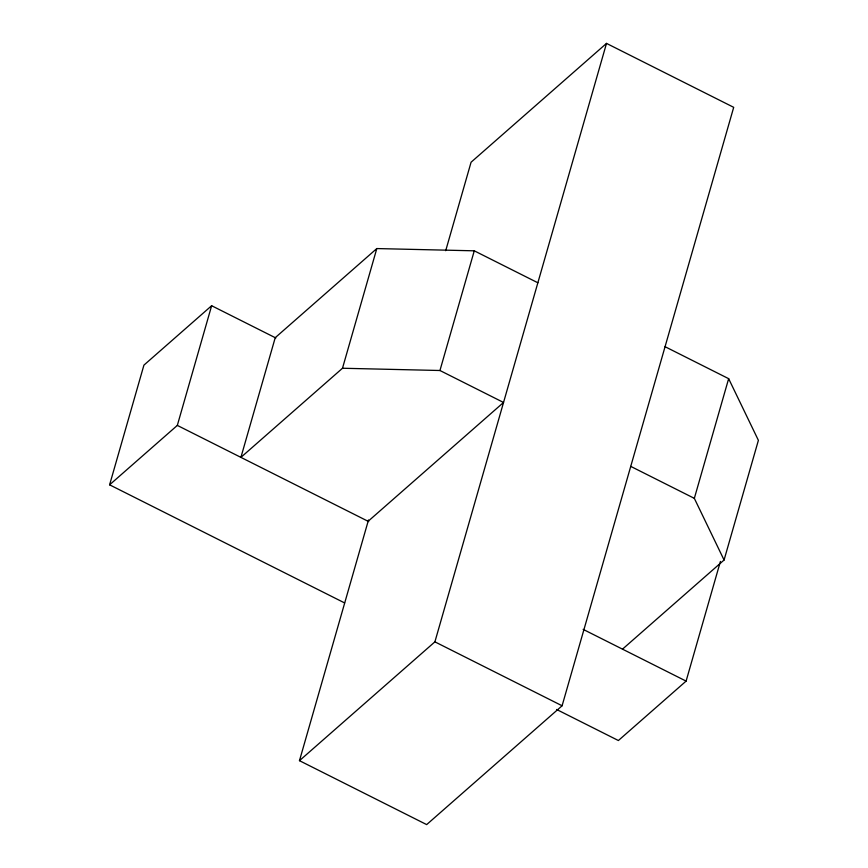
<?xml version="1.0" encoding="UTF-8"?>
<svg xmlns="http://www.w3.org/2000/svg" width="868" height="868" viewBox="0 0 868 868"><rect width="100%" height="100%" fill="white"/><g stroke="black" fill="none" stroke-linecap="round" stroke-linejoin="round"><path stroke-width="1.3" d="M344.618 602.935L109.607 484.821L143.925 365.135L211.64 305.72L275.84 337.988M109.607 484.821L177.322 425.407L211.64 305.72M376.81 248.563L275.232 337.685L240.913 457.371L342.491 368.249L376.81 248.563L474.264 250.819L537.867 282.773M445.707 250.7L471.074 162.229L606.504 43.4L733.699 107.328L562.095 705.771L426.665 824.6L299.471 760.672L368.488 519.997M342.491 368.249L439.946 370.506L474.264 250.819M299.471 760.672L434.901 641.843L606.504 43.4M622.508 649.145L724.075 560.023L694.335 498.351L728.653 378.665L665.062 346.701M556.605 709.481L618.385 740.523L686.1 681.109L720.418 561.422M724.075 560.023L758.393 440.336L728.653 378.665M368.108 521.299L503.538 402.47L439.946 370.506M630.743 466.387L694.335 498.351M177.322 425.407L368.716 521.603M583.133 629.365L686.1 681.109M434.901 641.843L562.095 705.771"/></g></svg>
